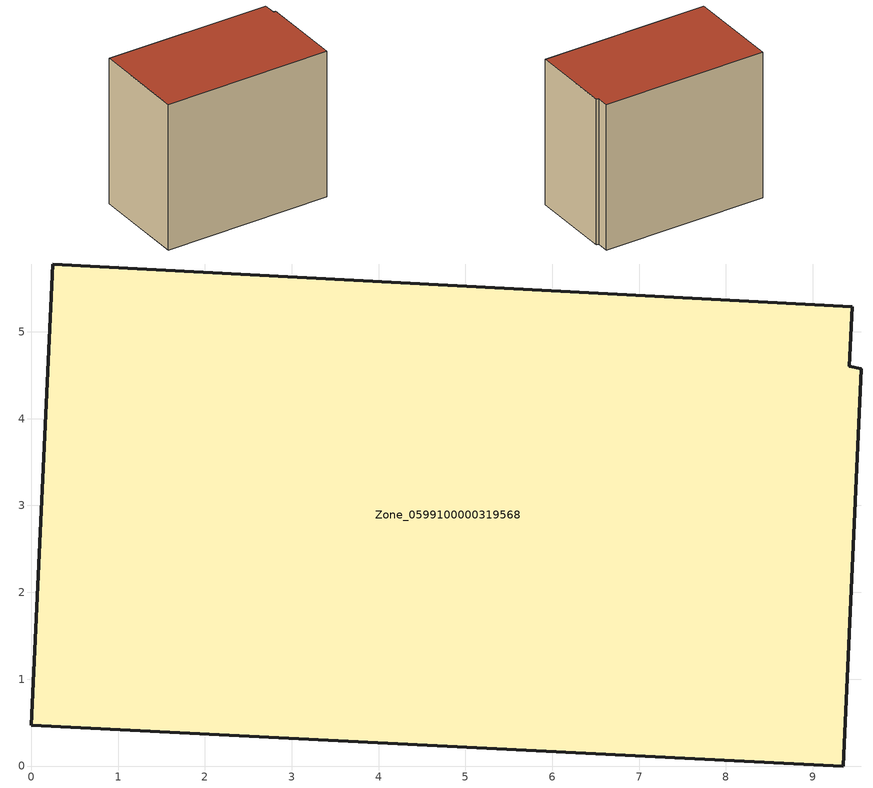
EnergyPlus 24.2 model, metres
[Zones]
Zone_0599100000319568
 floor ground (C_G): 9.56,4.57 9.35,0 0,0.47 0.25,5.78 9.46,5.29 9.42,4.61 z0
 wall outside (C_F): 0,0.47 9.35,0 9.56,4.57 9.42,4.61 9.46,5.29 0.25,5.78 0,0.47 z0:8.37
 roof outside (C_R): 9.35,0 9.56,4.57 9.42,4.61 9.46,5.29 0.25,5.78 0,0.47 z8.37
[BUILDING]
Pand.0599100000319568: North Axis=0; Terrain=City; Loads Convergence Tolerance Value=0.04; Temperature Convergence Tolerance Value=0.4; Solar Distribution=FullExterior; Maximum Number of Warmup Days=25; Minimum Number of Warmup Days=1
[Site:Location]
Rotterdam.The.Hague.AP_ZH_NLD Design_Conditions: Latitude=51.96; Longitude=4.45; Time Zone=1; Elevation=-4.5
[SITE:GROUNDTEMPERATURE:BUILDINGSURFACE]
18, 18, 18, 18, 18, 18, 18, 18, 18, 18, 18, 18
[MATERIAL] Thermal Absorptance=0.9; Solar Absorptance=0.7; Visible Absorptance=0.7
Name | Roughness | Thickness | Conductivity | Density | Specific Heat
G.TC.1975-1991 | MediumSmooth | 0.15 | 0.288461 | 540 | 1210
F.TC.1975-1991 | Rough | 0.3 | 0.230769 | 1920 | 840
R.TC.1975-1991 | MediumRough | 0.2 | 0.153846 | 1500 | 1000
[CONSTRUCTION]
C_G: G.TC.1975-1991
C_F: F.TC.1975-1991
C_R: R.TC.1975-1991
[ZONE]
Zone_0599100000319568: Type=1; Multiplier=1; Ceiling Height=Autocalculate; Volume=Autocalculate; Floor Area=autocalculate; Part of Total Floor Area=Yes
[ZONEINFILTRATION:DESIGNFLOWRATE]
Infil_Zone_0599100000319568: Zone or ZoneList or Space or SpaceList=Zone_0599100000319568; Schedule=AlwaysOn; Design Flow Rate Calculation Method=Flow/Area; Flow Rate per Floor Area=0.003; Constant Term Coefficient=1; Temperature Term Coefficient=0; Velocity Term Coefficient=0; Velocity Squared Term Coefficient=0
[HVACTEMPLATE:ZONE:IDEALLOADSAIRSYSTEM]
Zone_0599100000319568: Maximum Heating Supply Air Temperature=50; Minimum Cooling Supply Air Temperature=13; Maximum Heating Supply Air Humidity Ratio=0.0156; Minimum Cooling Supply Air Humidity Ratio=0.0077; Heating Limit=NoLimit; Cooling Limit=NoLimit; Dehumidification Control Type=ConstantSensibleHeatRatio; Cooling Sensible Heat Ratio=0.7; Dehumidification Setpoint=60; Humidification Control Type=None; Humidification Setpoint=30; Outdoor Air Method=None; Outdoor Air Flow Rate per Person=0.00944; Outdoor Air Flow Rate per Zone Floor Area=0; Outdoor Air Flow Rate per Zone=0; Demand Controlled Ventilation Type=None; Outdoor Air Economizer Type=NoEconomizer; Heat Recovery Type=None; Sensible Heat Recovery Effectiveness=0.7; Latent Heat Recovery Effectiveness=0.65
[ZONECONTROL:THERMOSTAT]
ThermostatControl_Zone_0599100000319568: Zone or ZoneList=Zone_0599100000319568; Control Type Schedule=DualSetpointControlType; Control 1=Thermostat_Zone_0599100000319568; Temperature Difference Between Cutout And Setpoint=0
[THERMOSTATSETPOINT:DUALSETPOINT]
Thermostat_Zone_0599100000319568: Heating Setpoint Temperature Schedule=HeatingSetpoint_Zone_0599100000319568; Cooling Setpoint Temperature Schedule=CoolingSetpoint_Zone_0599100000319568
[SCHEDULE:COMPACT]
HeatingSetpoint_Zone_0599100000319568: Through: 12/31, For: AllDays, Until: 24:00, 21
CoolingSetpoint_Zone_0599100000319568: Through: 12/31, For: AllDays, Until: 24:00, 24
DualSetpointControlType: Through: 12/31, For: AllDays, Until: 24:00, 4
AlwaysOn: Through: 12/31, For: AllDays, Until: 24:00, 1
